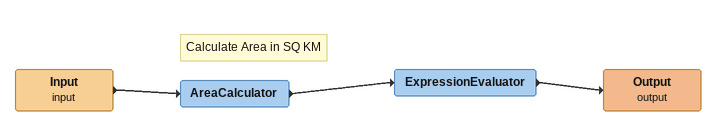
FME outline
Input (input)
    -> AreaCalculator
Note: Calculate Area in SQ KM
AreaCalculator
    -> ExpressionEvaluator
ExpressionEvaluator
    -> Output (output)
Output (output)
